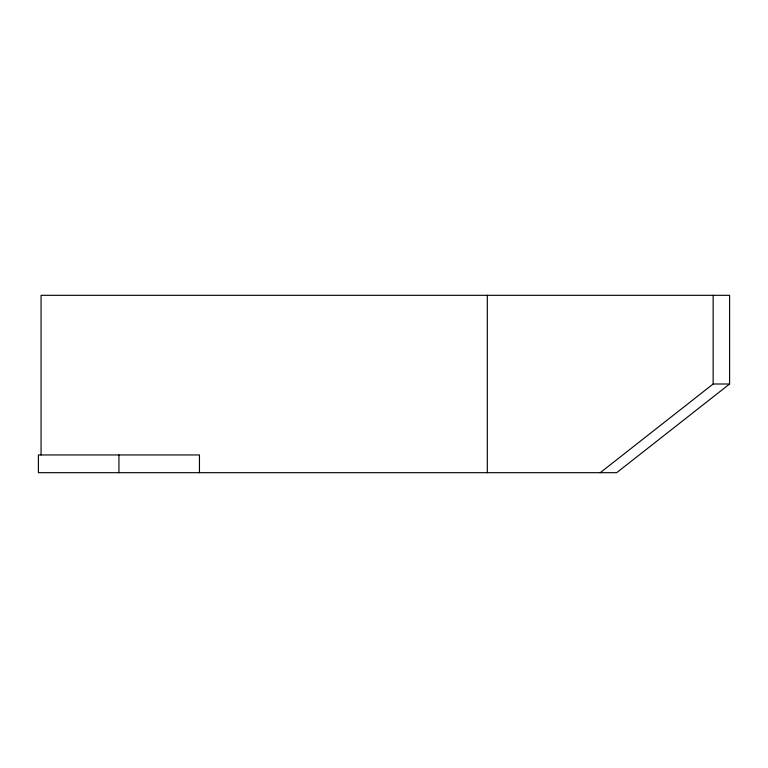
<?xml version="1.0" encoding="UTF-8"?>
<svg xmlns="http://www.w3.org/2000/svg" width="768" height="768" viewBox="0 0 768 768"><rect width="100%" height="100%" fill="white"/><g stroke="black" fill="none" stroke-linecap="round" stroke-linejoin="round"><path stroke-width="1.15" d="M600.23 472.685L713.146 384L729.6 384L729.6 295.315L41.069 295.315L41.069 454.954M729.6 384L616.685 472.685L38.4 472.685L38.4 454.954L199.459 454.954L199.459 472.685M713.146 295.315L713.146 384M487.315 295.315L487.315 472.685M118.934 454.954L118.934 472.685"/></g></svg>
